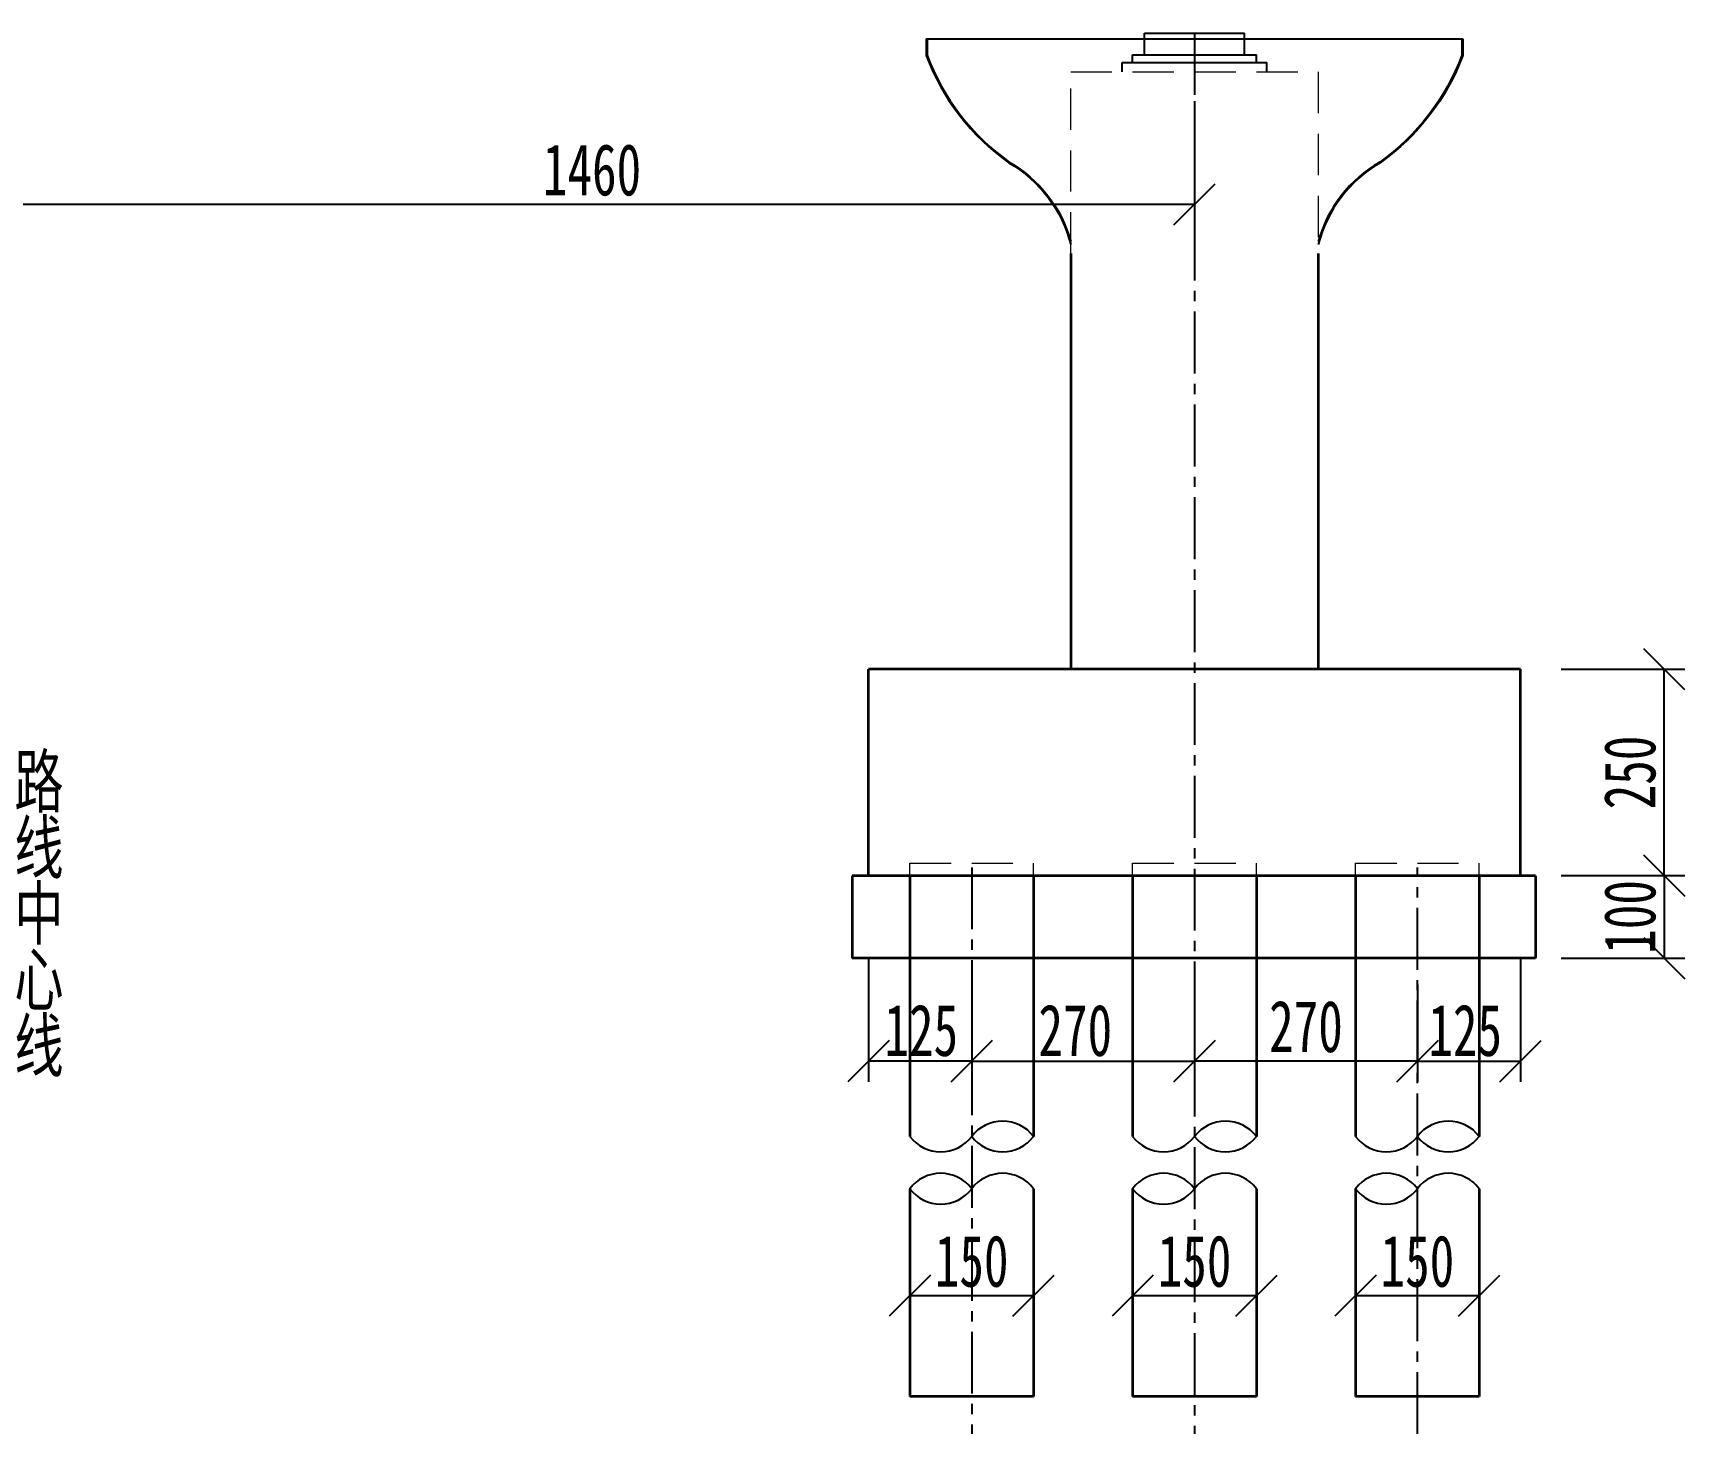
# Model space of a CAD drawing. Extents: x -2611510 to 1021013, y -44073 to 90887.
# Drawn here: x 758718 to 778733, y 21578 to 38551 of the extents above; entities that cross this region are included whole.
import ezdxf

# ---------------------------------------------------------------- set-up
doc = ezdxf.new("R2010")
doc.units = 0
doc.linetypes.add('CENTER2', pattern=[1.125, 0.75, -0.125, 0.125, -0.125])
doc.linetypes.add('DASHED', pattern=[0.75, 0.5, -0.25])
doc.layers.get('Defpoints').update_dxf_attribs({"color": 8})
doc.layers.add('Dim', color=4, linetype='Continuous')
for name, color, linetype, lineweight in [('标注', 3, 'Continuous', 18), ('短虚线', 3, 'DASHED', 15), ('粗线', 3, 'Continuous', 35)]:
    doc.layers.add(name, color=color, linetype=linetype, lineweight=lineweight)
doc.styles.add('fs', font='', dxfattribs={"width": 0.7})
doc.styles.get("Standard").update_dxf_attribs({"font": '', "width": 0.7})
doc.styles.get('fs').set_extended_font_data('仿宋_GB2312')
doc.styles.get('Standard').set_extended_font_data('仿宋_GB2312')
doc.dimstyles.new('250-1', dxfattribs={"dimscale": 250, "dimtxt": 2.5, "dimasz": 2, "dimexe": 1, "dimexo": 1, "dimgap": 0, "dimtad": 0, "dimdec": 0, "dimlfac": 0.1, "dimrnd": 0.1, "dimzin": 12, "dimdsep": 46, "dimtxsty": 'Standard', "dimblk": 'OBLIQUE', "dimcen": -1, "dimclrd": 4, "dimclre": 256, "dimclrt": 4, "dimadec": 4, "dimazin": 0, "dimtp": 2, "dimtm": 3, "dimtfac": 0.5, "dimtdec": 0, "dimtmove": 2, "dimatfit": 3, "dimldrblk": 'OBLIQUE', "dimfxl": 5, "dimfxlon": 1, "dimtvp": 0.7, "dimtolj": 1, "dimtzin": 12, "dimarcsym": 0})

# ---------------------------------------------------------------- blocks, each defined once
blk = doc.blocks.new('_Oblique')
at = {"color": 0, "linetype": 'ByBlock', "lineweight": -2}
blk.add_line((-0.5, -0.5), (0.5, 0.5), dxfattribs=at)
blk = doc.blocks.new('*D132')
at = {"layer": 'Defpoints', "color": 0, "transparency": 16777216}
for p in [(758191, 38082), (772791, 38082), (758191, 36475)]:
    blk.add_point(p, dxfattribs=at)
at = {"layer": 'Dim', "lineweight": -2, "transparency": 16777216}
for p, q in [((758191, 37725), (758191, 36225)), ((772791, 37725), (772791, 36225))]:
    blk.add_line(p, q, dxfattribs=at)
at = {"layer": 'Dim', "color": 4, "lineweight": -2, "transparency": 16777216}
blk.add_line((772791, 36475), (758191, 36475), dxfattribs=at)
at = {"layer": 'Dim', "color": 4, "lineweight": -2, "transparency": 16777216, "xscale": 500, "yscale": 500, "zscale": 500, "rotation": 180}
blk.add_blockref('_Oblique', (758191, 36475), dxfattribs=at)
at = {"layer": 'Dim', "color": 4, "lineweight": -2, "transparency": 16777216, "xscale": 500, "yscale": 500, "zscale": 500}
blk.add_blockref('_Oblique', (772791, 36475), dxfattribs=at)
at = {"layer": 'Dim', "color": 4, "transparency": 16777216, "insert": (765491, 36891), "char_height": 625, "attachment_point": 5}
blk.add_mtext('\\A1;1460', dxfattribs=at)
blk = doc.blocks.new('*D166')
at = {"layer": 'Defpoints', "color": 0, "transparency": 16777216}
for p in [(775946, 30842), (778483, 30842), (775796, 28342)]:
    blk.add_point(p, dxfattribs=at)
at = {"layer": 'Dim', "lineweight": -2, "transparency": 16777216}
for p, q in [((777233, 30842), (778733, 30842)), ((777233, 28342), (778733, 28342))]:
    blk.add_line(p, q, dxfattribs=at)
at = {"layer": 'Dim', "color": 4, "lineweight": -2, "transparency": 16777216}
blk.add_line((778483, 28342), (778483, 30842), dxfattribs=at)
at = {"layer": 'Dim', "color": 4, "lineweight": -2, "transparency": 16777216, "xscale": 500, "yscale": 500, "zscale": 500}
for p, rotation in [((778483, 30842), 90), ((778483, 28342), 270)]:
    blk.add_blockref('_Oblique', p, dxfattribs=dict(at, rotation=rotation))
at = {"layer": 'Dim', "color": 4, "transparency": 16777216, "insert": (778067, 29592), "char_height": 625, "attachment_point": 5, "rotation": 90}
blk.add_mtext('\\A1;250', dxfattribs=at)
blk = doc.blocks.new('*D167')
at = {"layer": 'Defpoints', "color": 0, "transparency": 16777216}
for p in [(768841, 28342), (770091, 27273), (768841, 26095)]:
    blk.add_point(p, dxfattribs=at)
at = {"layer": 'Dim', "lineweight": -2, "transparency": 16777216}
for p, q in [((768841, 27345), (768841, 25845)), ((770091, 27023), (770091, 25845))]:
    blk.add_line(p, q, dxfattribs=at)
at = {"layer": 'Dim', "color": 4, "lineweight": -2, "transparency": 16777216}
blk.add_line((770091, 26095), (768841, 26095), dxfattribs=at)
at = {"layer": 'Dim', "color": 4, "lineweight": -2, "transparency": 16777216, "xscale": 500, "yscale": 500, "zscale": 500, "rotation": 180}
blk.add_blockref('_Oblique', (768841, 26095), dxfattribs=at)
at = {"layer": 'Dim', "color": 4, "lineweight": -2, "transparency": 16777216, "xscale": 500, "yscale": 500, "zscale": 500}
blk.add_blockref('_Oblique', (770091, 26095), dxfattribs=at)
at = {"layer": 'Dim', "color": 4, "transparency": 16777216, "insert": (769480, 26465), "char_height": 625, "attachment_point": 5}
blk.add_mtext('\\A1;125', dxfattribs=at)
blk = doc.blocks.new('*D168')
at = {"layer": 'Defpoints', "color": 0, "transparency": 16777216}
for p in [(770091, 27273), (772791, 27273), (772791, 26095)]:
    blk.add_point(p, dxfattribs=at)
at = {"layer": 'Dim', "lineweight": -2, "transparency": 16777216}
for p, q in [((770091, 27023), (770091, 25845)), ((772791, 27023), (772791, 25845))]:
    blk.add_line(p, q, dxfattribs=at)
at = {"layer": 'Dim', "color": 4, "lineweight": -2, "transparency": 16777216}
blk.add_line((770091, 26095), (772791, 26095), dxfattribs=at)
at = {"layer": 'Dim', "color": 4, "lineweight": -2, "transparency": 16777216, "xscale": 500, "yscale": 500, "zscale": 500, "rotation": 180}
blk.add_blockref('_Oblique', (770091, 26095), dxfattribs=at)
at = {"layer": 'Dim', "color": 4, "lineweight": -2, "transparency": 16777216, "xscale": 500, "yscale": 500, "zscale": 500}
blk.add_blockref('_Oblique', (772791, 26095), dxfattribs=at)
at = {"layer": 'Dim', "color": 4, "transparency": 16777216, "insert": (771346, 26465), "char_height": 625, "attachment_point": 5}
blk.add_mtext('\\A1;270', dxfattribs=at)
blk = doc.blocks.new('*D169')
at = {"layer": 'Defpoints', "color": 0, "transparency": 16777216}
for p in [(776741, 28342), (775491, 27273), (776741, 26095)]:
    blk.add_point(p, dxfattribs=at)
at = {"layer": 'Dim', "lineweight": -2, "transparency": 16777216}
for p, q in [((776741, 27345), (776741, 25845)), ((775491, 27023), (775491, 25845))]:
    blk.add_line(p, q, dxfattribs=at)
at = {"layer": 'Dim', "color": 4, "lineweight": -2, "transparency": 16777216}
blk.add_line((775491, 26095), (776741, 26095), dxfattribs=at)
at = {"layer": 'Dim', "color": 4, "lineweight": -2, "transparency": 16777216, "xscale": 500, "yscale": 500, "zscale": 500, "rotation": 180}
blk.add_blockref('_Oblique', (775491, 26095), dxfattribs=at)
at = {"layer": 'Dim', "color": 4, "lineweight": -2, "transparency": 16777216, "xscale": 500, "yscale": 500, "zscale": 500}
blk.add_blockref('_Oblique', (776741, 26095), dxfattribs=at)
at = {"layer": 'Dim', "color": 4, "transparency": 16777216, "insert": (776070, 26465), "char_height": 625, "attachment_point": 5}
blk.add_mtext('\\A1;125', dxfattribs=at)
blk = doc.blocks.new('*D170')
at = {"layer": 'Defpoints', "color": 0, "transparency": 16777216}
for p in [(772791, 27273), (775491, 27273), (772791, 26095)]:
    blk.add_point(p, dxfattribs=at)
at = {"layer": 'Dim', "lineweight": -2, "transparency": 16777216}
for p, q in [((772791, 27023), (772791, 25845)), ((775491, 27023), (775491, 25845))]:
    blk.add_line(p, q, dxfattribs=at)
at = {"layer": 'Dim', "color": 4, "lineweight": -2, "transparency": 16777216}
blk.add_line((775491, 26095), (772791, 26095), dxfattribs=at)
at = {"layer": 'Dim', "color": 4, "lineweight": -2, "transparency": 16777216, "xscale": 500, "yscale": 500, "zscale": 500, "rotation": 180}
blk.add_blockref('_Oblique', (772791, 26095), dxfattribs=at)
at = {"layer": 'Dim', "color": 4, "lineweight": -2, "transparency": 16777216, "xscale": 500, "yscale": 500, "zscale": 500}
blk.add_blockref('_Oblique', (775491, 26095), dxfattribs=at)
at = {"layer": 'Dim', "color": 4, "transparency": 16777216, "insert": (774141, 26512), "char_height": 625, "attachment_point": 5}
blk.add_mtext('\\A1;270', dxfattribs=at)
blk = doc.blocks.new('*D171')
at = {"layer": 'Defpoints', "color": 0, "transparency": 16777216}
for p in [(774741, 23253), (774741, 23253), (776241, 23253)]:
    blk.add_point(p, dxfattribs=at)
at = {"layer": 'Dim', "lineweight": -2, "transparency": 16777216}
for p, q in [((774741, 23253), (774741, 23503)), ((776241, 23253), (776241, 23003))]:
    blk.add_line(p, q, dxfattribs=at)
at = {"layer": 'Dim', "color": 4, "lineweight": -2, "transparency": 16777216}
blk.add_line((776241, 23253), (774741, 23253), dxfattribs=at)
at = {"layer": 'Dim', "color": 4, "lineweight": -2, "transparency": 16777216, "xscale": 500, "yscale": 500, "zscale": 500, "rotation": 180}
blk.add_blockref('_Oblique', (774741, 23253), dxfattribs=at)
at = {"layer": 'Dim', "color": 4, "lineweight": -2, "transparency": 16777216, "xscale": 500, "yscale": 500, "zscale": 500}
blk.add_blockref('_Oblique', (776241, 23253), dxfattribs=at)
at = {"layer": 'Dim', "color": 4, "transparency": 16777216, "insert": (775491, 23669), "char_height": 625, "attachment_point": 5}
blk.add_mtext('\\A1;150', dxfattribs=at)
blk = doc.blocks.new('*D172')
at = {"layer": 'Defpoints', "color": 0, "transparency": 16777216}
for p in [(772041, 23253), (772041, 23253), (773541, 23253)]:
    blk.add_point(p, dxfattribs=at)
at = {"layer": 'Dim', "lineweight": -2, "transparency": 16777216}
for p, q in [((772041, 23253), (772041, 23503)), ((773541, 23253), (773541, 23003))]:
    blk.add_line(p, q, dxfattribs=at)
at = {"layer": 'Dim', "color": 4, "lineweight": -2, "transparency": 16777216}
blk.add_line((773541, 23253), (772041, 23253), dxfattribs=at)
at = {"layer": 'Dim', "color": 4, "lineweight": -2, "transparency": 16777216, "xscale": 500, "yscale": 500, "zscale": 500, "rotation": 180}
blk.add_blockref('_Oblique', (772041, 23253), dxfattribs=at)
at = {"layer": 'Dim', "color": 4, "lineweight": -2, "transparency": 16777216, "xscale": 500, "yscale": 500, "zscale": 500}
blk.add_blockref('_Oblique', (773541, 23253), dxfattribs=at)
at = {"layer": 'Dim', "color": 4, "transparency": 16777216, "insert": (772791, 23669), "char_height": 625, "attachment_point": 5}
blk.add_mtext('\\A1;150', dxfattribs=at)
blk = doc.blocks.new('*D173')
at = {"layer": 'Defpoints', "color": 0, "transparency": 16777216}
for p in [(769341, 23253), (769341, 23253), (770841, 23253)]:
    blk.add_point(p, dxfattribs=at)
at = {"layer": 'Dim', "lineweight": -2, "transparency": 16777216}
for p, q in [((769341, 23253), (769341, 23503)), ((770841, 23253), (770841, 23003))]:
    blk.add_line(p, q, dxfattribs=at)
at = {"layer": 'Dim', "color": 4, "lineweight": -2, "transparency": 16777216}
blk.add_line((770841, 23253), (769341, 23253), dxfattribs=at)
at = {"layer": 'Dim', "color": 4, "lineweight": -2, "transparency": 16777216, "xscale": 500, "yscale": 500, "zscale": 500, "rotation": 180}
blk.add_blockref('_Oblique', (769341, 23253), dxfattribs=at)
at = {"layer": 'Dim', "color": 4, "lineweight": -2, "transparency": 16777216, "xscale": 500, "yscale": 500, "zscale": 500}
blk.add_blockref('_Oblique', (770841, 23253), dxfattribs=at)
at = {"layer": 'Dim', "color": 4, "transparency": 16777216, "insert": (770091, 23669), "char_height": 625, "attachment_point": 5}
blk.add_mtext('\\A1;150', dxfattribs=at)
blk = doc.blocks.new('*D174')
at = {"layer": 'Defpoints', "color": 0, "transparency": 16777216}
for p in [(776218, 28342), (776218, 27342), (778483, 27342)]:
    blk.add_point(p, dxfattribs=at)
at = {"layer": 'Dim', "lineweight": -2, "transparency": 16777216}
for p, q in [((777233, 28342), (778733, 28342)), ((777233, 27342), (778733, 27342))]:
    blk.add_line(p, q, dxfattribs=at)
at = {"layer": 'Dim', "color": 4, "lineweight": -2, "transparency": 16777216}
blk.add_line((778483, 28342), (778483, 27342), dxfattribs=at)
at = {"layer": 'Dim', "color": 4, "lineweight": -2, "transparency": 16777216, "xscale": 500, "yscale": 500, "zscale": 500}
for p, rotation in [((778483, 28342), 90), ((778483, 27342), 270)]:
    blk.add_blockref('_Oblique', p, dxfattribs=dict(at, rotation=rotation))
at = {"layer": 'Dim', "color": 4, "transparency": 16777216, "insert": (778067, 27842), "char_height": 625, "attachment_point": 5, "rotation": 90}
blk.add_mtext('\\A1;100', dxfattribs=at)

msp = doc.modelspace()

# ---------------------------------------------------------------- linework, layer by layer
msp.add_line((769540.8, 38478.9), (776040.8, 38478.9))
at = {"color": 6, "linetype": 'CENTER2', "ltscale": 1000}
for p, q in [((772790.8, 38550.7), (772790.8, 21577.7)), ((770090.8, 28441.7), (770090.8, 21577.7)), ((775490.8, 21577.7), (775490.8, 28441.7))]:
    msp.add_line(p, q, dxfattribs=at)
at = {"elevation": 0}
for points in [[(769540.8, 38478.9), (769540.8, 38278.9, 0.1497222), (770540.8, 36978.9, -0.2020863), (771290.8, 35988.2)], [(769550.8, 38478.9), (769550.8, 38280.8, 0.1495134), (770546.2, 36987.4, -0.1959439), (771290.8, 36027, -0.1959439)], [(776040.8, 38478.9), (776040.8, 38278.9, -0.1497222), (775040.8, 36978.9, 0.2020863), (774290.8, 35988.2)], [(776030.8, 38478.9), (776030.8, 38280.8, -0.1495134), (775035.4, 36987.4, 0.1959439), (774290.8, 36027, 0.1959439)]]:
    msp.add_lwpolyline(points, format="xyb", dxfattribs=at)
at = {"layer": 'Dim'}
for p, q in [((772186.1, 38284.7), (772186.1, 38550.7)), ((772186.1, 38284.7), (772186.1, 38550.7)), ((772186.1, 38284.7), (772186.1, 38550.7)), ((772186.1, 38284.7), (772186.1, 38550.7)), ((772186.1, 38284.7), (772186.1, 38550.7)), ((772186.1, 38284.7), (772186.1, 38550.7)), ((772186.1, 38284.7), (772186.1, 38550.7)), ((772186.1, 38284.7), (772186.1, 38550.7)), ((772186.1, 38550.7), (773395.6, 38550.7)), ((773395.6, 38284.7), (773395.6, 38550.7)), ((773395.6, 38284.7), (773395.6, 38550.7)), ((773395.6, 38284.7), (773395.6, 38550.7)), ((773395.6, 38284.7), (773395.6, 38550.7)), ((773395.6, 38284.7), (773395.6, 38550.7)), ((773395.6, 38284.7), (773395.6, 38550.7)), ((772040.1, 38284.7), (773541.6, 38284.7)), ((772040.1, 38193.7), (772040.1, 38284.7)), ((772040.1, 38284.7), (773541.6, 38284.7)), ((772040.1, 38193.7), (772040.1, 38284.7)), ((772040.1, 38284.7), (773541.6, 38284.7)), ((772040.1, 38193.7), (772040.1, 38284.7)), ((772040.1, 38284.7), (773541.6, 38284.7)), ((772040.1, 38193.7), (772040.1, 38284.7)), ((773541.6, 38193.7), (773541.6, 38284.7)), ((773541.6, 38193.7), (773541.6, 38284.7)), ((773541.6, 38193.7), (773541.6, 38284.7)), ((773541.6, 38193.7), (773541.6, 38284.7)), ((771915.8, 38193.7), (773665.8, 38193.7)), ((771915.8, 38081.7), (771915.8, 38193.7)), ((771915.8, 38193.7), (773665.8, 38193.7)), ((771915.8, 38081.7), (771915.8, 38193.7)), ((771915.8, 38193.7), (773665.8, 38193.7)), ((771915.8, 38081.7), (771915.8, 38193.7)), ((771915.8, 38193.7), (773665.8, 38193.7)), ((771915.8, 38081.7), (771915.8, 38193.7)), ((772040.1, 38193.7), (773541.6, 38193.7)), ((772040.1, 38193.7), (773541.6, 38193.7)), ((772040.1, 38193.7), (773541.6, 38193.7)), ((772040.1, 38193.7), (773541.6, 38193.7)), ((773665.8, 38081.7), (773665.8, 38193.7)), ((773665.8, 38081.7), (773665.8, 38193.7)), ((773665.8, 38081.7), (773665.8, 38193.7)), ((773665.8, 38081.7), (773665.8, 38193.7))]:
    msp.add_line(p, q, dxfattribs=at)
at = {"layer": 'Dim', "elevation": 0}
for points in [[(769340.8, 25182.1, 0.4970563), (770090.8, 25182.1, 0.4970563), (770840.8, 25182.1, 0.4970563), (770090.8, 25182.1)], [(772040.8, 25182.1, 0.4970563), (772790.8, 25182.1, 0.4970563), (773540.8, 25182.1, 0.4970563), (772790.8, 25182.1)], [(774740.8, 25182.1, 0.4970563), (775490.8, 25182.1, 0.4970563), (776240.8, 25182.1, 0.4970563), (775490.8, 25182.1)], [(770840.8, 24549, 0.4970563), (770090.8, 24549, 0.4970563), (769340.8, 24549, 0.4970563), (770090.8, 24549)], [(773540.8, 24549, 0.4970563), (772790.8, 24549, 0.4970563), (772040.8, 24549, 0.4970563), (772790.8, 24549)], [(776240.8, 24549, 0.4970563), (775490.8, 24549, 0.4970563), (774740.8, 24549, 0.4970563), (775490.8, 24549)]]:
    msp.add_lwpolyline(points, format="xyb", dxfattribs=at)
at = {"layer": '短虚线', "color": 4, "ltscale": 1000}
for p, q in [((771290.8, 38078.9), (774290.8, 38078.9)), ((771290.8, 35878.9), (771290.8, 38078.9)), ((774290.8, 38078.9), (774290.8, 35878.9)), ((769340.8, 28341.7), (769340.8, 28491.7)), ((769340.8, 28341.7), (769340.8, 28491.7)), ((769340.8, 28491.7), (770840.8, 28491.7)), ((770840.8, 28341.7), (770840.8, 28491.7)), ((770840.8, 28341.7), (770840.8, 28491.7)), ((772040.8, 28341.7), (772040.8, 28491.7)), ((772040.8, 28341.7), (772040.8, 28491.7)), ((772040.8, 28491.7), (773540.8, 28491.7)), ((773540.8, 28341.7), (773540.8, 28491.7)), ((773540.8, 28341.7), (773540.8, 28491.7)), ((774740.8, 28491.7), (776240.8, 28491.7)), ((774740.8, 28341.7), (774740.8, 28491.7)), ((774740.8, 28341.7), (774740.8, 28491.7)), ((776240.8, 28341.7), (776240.8, 28491.7)), ((776240.8, 28341.7), (776240.8, 28491.7))]:
    msp.add_line(p, q, dxfattribs=at)
at = {"layer": '粗线'}
for p, q in [((771290.8, 35878.9), (771290.8, 30841.7)), ((774290.8, 35878.9), (774290.8, 30841.7)), ((776740.8, 30841.7), (768840.8, 30841.7)), ((768840.8, 28341.7), (768840.8, 30841.7)), ((776740.8, 28341.7), (776740.8, 30841.7)), ((776922.2, 28341.7), (768641.5, 28341.7)), ((768641.5, 28341.7), (768641.5, 27341.7)), ((769340.8, 28341.7), (769340.8, 25182.1)), ((770840.8, 28341.7), (770840.8, 25182.1)), ((772040.8, 28341.7), (772040.8, 25182.1)), ((773540.8, 28341.7), (773540.8, 25182.1)), ((774740.8, 28341.7), (774740.8, 25182.1)), ((776240.8, 28341.7), (776240.8, 25182.1)), ((776922.2, 28341.7), (776922.2, 27341.7)), ((776922.2, 27341.7), (768641.5, 27341.7)), ((769340.8, 24549), (769340.8, 22030.3)), ((770840.8, 24549), (770840.8, 22030.3)), ((772040.8, 24549), (772040.8, 22030.3)), ((773540.8, 24549), (773540.8, 22030.3)), ((774740.8, 24549), (774740.8, 22030.3)), ((776240.8, 24549), (776240.8, 22030.3)), ((770840.8, 22030.3), (769340.8, 22030.3)), ((773540.8, 22030.3), (772040.8, 22030.3)), ((776240.8, 22030.3), (774740.8, 22030.3))]:
    msp.add_line(p, q, dxfattribs=at)

# ---------------------------------------------------------------- texts
at = {"layer": '标注', "color": 7, "insert": (758491.3, 29797.4), "char_height": 625, "attachment_point": 1, "rotation": 360, "line_spacing_factor": 0.768, "style": 'fs'}
msp.add_mtext('路\\P线\\P中\\P心\\P线', dxfattribs=at)

# ---------------------------------------------------------------- dimensions: what is measured, and where the dimension line sits
at = {"layer": 'Dim'}
dim = msp.add_linear_dim(base=(758190.8, 36474.6), p1=(772790.8, 38081.7), p2=(758190.8, 38081.7), angle=180, dimstyle='250-1', dxfattribs=at)
dim.commit()
dim.dimension.update_dxf_attribs({"geometry": '*D132', "text_midpoint": (765490.8, 36890.8)})
for base, p1, p2, angle, picture, middle in [((778482.9, 30841.7), (775795.8, 28341.7), (775945.8, 30841.7), 90, '*D166', (778066.7, 29591.7)), ((778482.9, 27341.7), (776218, 28341.7), (776218, 27341.7), 90, '*D174', (778066.7, 27841.7)), ((772790.8, 26095.3), (775490.8, 27273), (772790.8, 27273), 180, '*D170', (774140.8, 26511.5)), ((769340.8, 23252.9), (770840.8, 23252.9), (769340.8, 23252.9), 180, '*D173', (770090.8, 23669.1)), ((772040.8, 23252.9), (773540.8, 23252.9), (772040.8, 23252.9), 180, '*D172', (772790.8, 23669.1)), ((774740.8, 23252.9), (776240.8, 23252.9), (774740.8, 23252.9), 180, '*D171', (775490.8, 23669.1))]:
    dim = msp.add_linear_dim(base=base, p1=p1, p2=p2, angle=angle, dimstyle='250-1', override={"dimblk": 'Oblique'}, dxfattribs=at)
    dim.commit()
    dim.dimension.update_dxf_attribs({"geometry": picture, "text_midpoint": middle})
dim = msp.add_linear_dim(base=(768840.8, 26095.3), p1=(770090.8, 27273), p2=(768840.8, 28341.7), angle=180, dimstyle='250-1', override={"dimblk": 'Oblique'}, dxfattribs=at)
dim.commit()
dim.dimension.update_dxf_attribs({"geometry": '*D167', "text_midpoint": (769480.5, 26465.3), "dimtype": 160})
for base, p1, p2, picture, middle in [((776740.8, 26095.3), (775490.8, 27273), (776740.8, 28341.7), '*D169', (776070.3, 26465.3)), ((772790.8, 26095.3), (770090.8, 27273), (772790.8, 27273), '*D168', (771345.5, 26465.3))]:
    dim = msp.add_linear_dim(base=base, p1=p1, p2=p2, dimstyle='250-1', override={"dimblk": 'Oblique'}, dxfattribs=at)
    dim.commit()
    dim.dimension.update_dxf_attribs({"geometry": picture, "text_midpoint": middle, "dimtype": 160})

doc.saveas('drawing.dxf')
